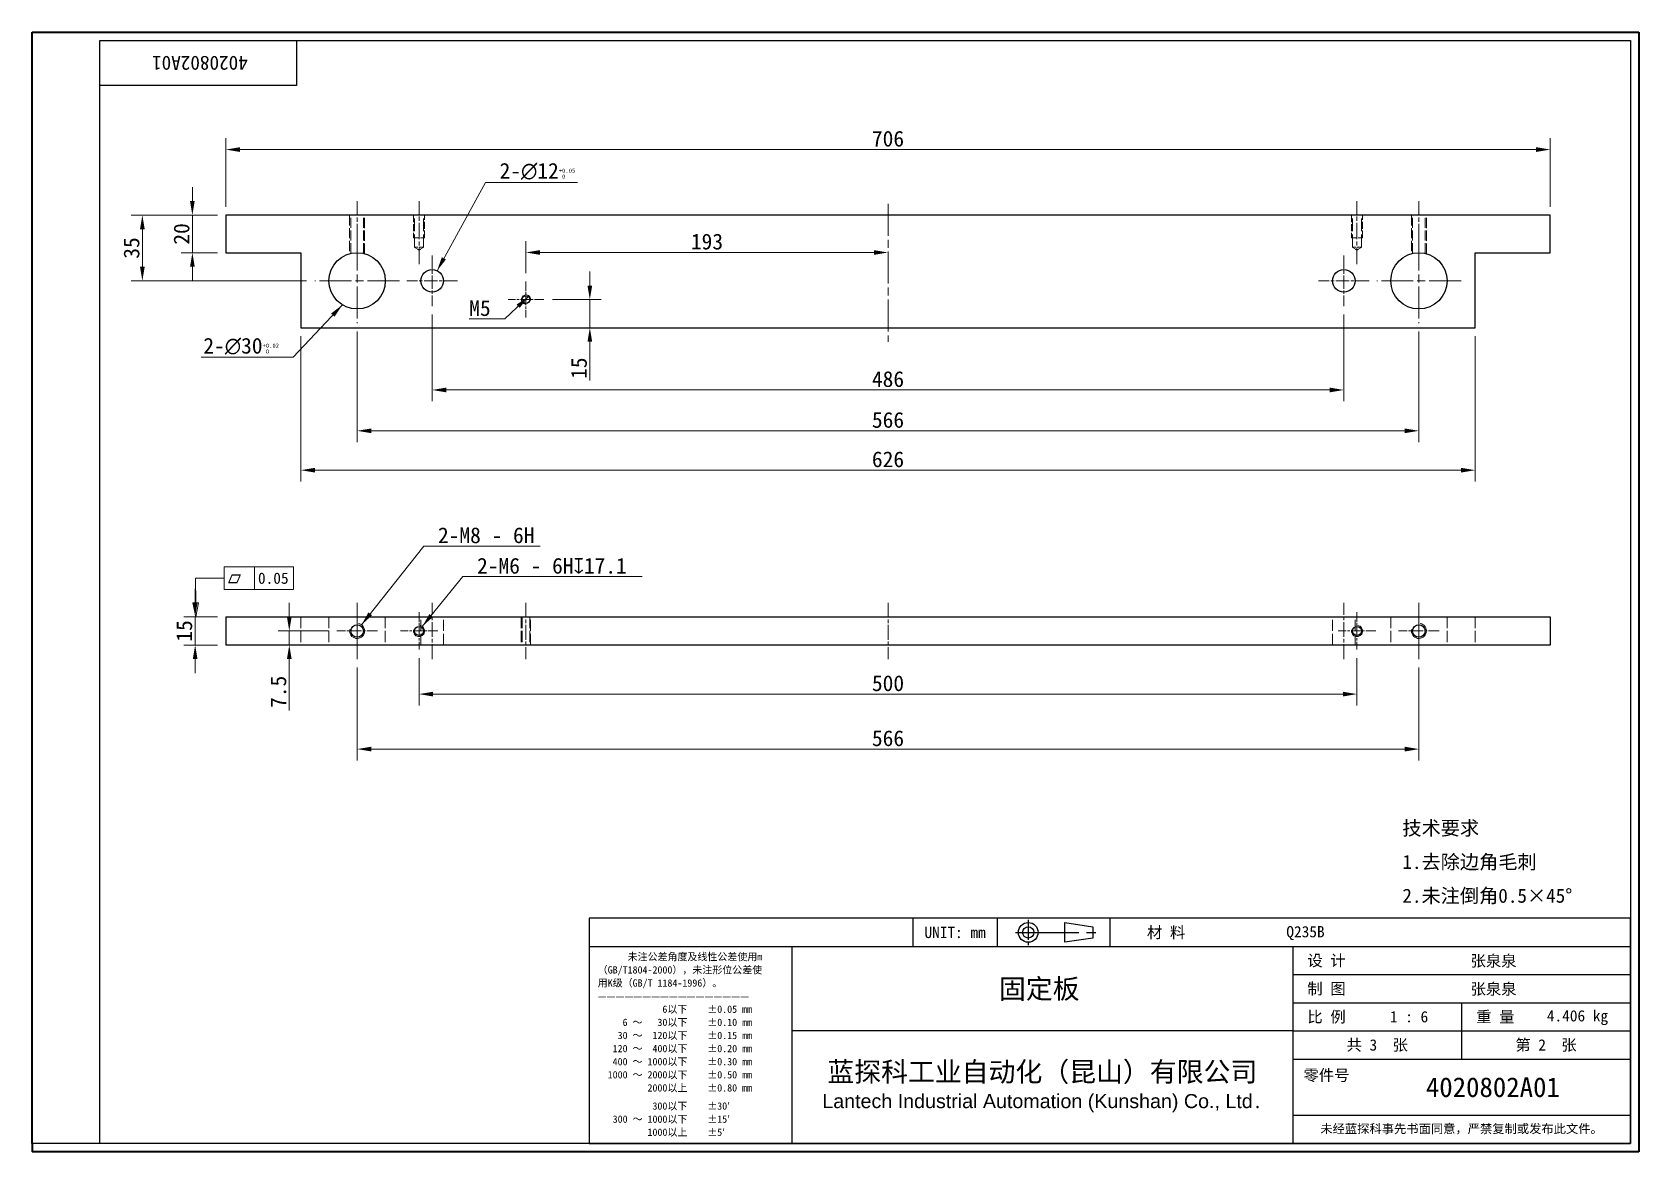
# Model space of a CAD drawing. Header units: millimetres. Extents: x 18 to 875, y 16 to 614.
import ezdxf
from ezdxf.enums import TextEntityAlignment as Align

# ---------------------------------------------------------------- set-up
doc = ezdxf.new("R2010")
doc.units = ezdxf.units.MM
doc.header["$LTSCALE"] = 3
doc.linetypes.add('CHAIN', pattern=[0.3543, 0.2362, -0.0295, 0.0591, -0.0295])
doc.linetypes.add('DASHED', pattern=[0.2067, 0.1654, -0.0413])
for name, color, linetype, lineweight in [('1', 7, 'Continuous', 18), ('可见 (ISO)', 7, 'Continuous', 25), ('可见窄的 (ISO)', 7, 'Continuous', 18), ('图框 (ISO)', 7, 'Continuous', 35), ('标题 (ISO)', 7, 'Continuous', 25)]:
    doc.layers.add(name, color=color, linetype=linetype, lineweight=lineweight)
for name, color, linetype, lineweight, true_color in [('中心标记 (ISO)', 1, 'CHAIN', 18, 0xff0000), ('中心线 (ISO)', 1, 'CHAIN', 18, 0xff0000), ('尺寸 (ISO)', 7, 'Continuous', 18, 0x008000), ('符号 (ISO)', 7, 'Continuous', 18, 0x008000), ('隐藏 (ISO)', 5, 'DASHED', 18, 0x0000ff)]:
    doc.layers.add(name, color=color, linetype=linetype, lineweight=lineweight, true_color=true_color)
doc.styles.add('文本样式100', font='AIGDT___.TTF')
doc.styles.add('文本样式164', font='SimSun.ttf')
doc.styles.add('文本样式165', font='SimSun.ttf')
doc.styles.add('文本样式74', font='SimSun.ttf')
doc.styles.add('最新国标', font='simfang.ttf')
doc.styles.add('注释文本 (ISO)', font='simfang.ttf')
doc.dimstyles.new('默认 (GB)', dxfattribs={"dimscale": 3, "dimtxt": 2.8, "dimasz": 2.5, "dimexe": 2, "dimexo": 1.5, "dimgap": 0.5, "dimtad": 1, "dimtoh": 1, "dimdsep": 46, "dimtxsty": '最新国标', "dimcen": 0.09, "dimdle": 10, "dimclrd": 256, "dimclre": 256, "dimclrt": 256, "dimaunit": 1, "dimadec": 3, "dimazin": 2, "dimtfac": 0.535714, "dimtmove": 0, "dimatfit": 3, "dimfxl": 0, "dimtolj": 1, "dimtzin": 0, "dimlwd": -1, "dimlwe": -1, "dimarcsym": 0})
doc.dimstyles.new('默认 (GB)$7', dxfattribs={"dimscale": 3, "dimtxt": 2.8, "dimasz": 2.5, "dimexe": 2, "dimexo": 1.5, "dimgap": 0.5, "dimtad": 1, "dimtoh": 1, "dimdsep": 46, "dimtxsty": '最新国标', "dimcen": 0.09, "dimdle": 10, "dimclrd": 256, "dimclre": 256, "dimclrt": 256, "dimaunit": 1, "dimadec": 3, "dimazin": 2, "dimtfac": 0.535714, "dimtmove": 0, "dimatfit": 3, "dimfxl": 0, "dimtolj": 1, "dimtzin": 0, "dimlwd": -1, "dimlwe": -1, "dimarcsym": 0})

# ---------------------------------------------------------------- blocks, each defined once
blk = doc.blocks.new('图框 最新国标')
at = {"layer": '图框 (ISO)'}
for p, q in [((6, 7), (6, 204.5)), ((6, 204.5), (291.5, 204.5)), ((291.5, 204.5), (291.5, 5.5)), ((6, 7), (6, 5.5)), ((6, 7), (6, 5.5)), ((291.5, 5.5), (6, 5.5))]:
    blk.add_line(p, q, dxfattribs=at)
at = {"layer": '图框 (ISO)', "color": 7, "linetype": 'Continuous', "lineweight": 25}
for p, q in [((18, 203), (290, 203)), ((18, 7), (18, 203)), ((18, 203), (290, 203)), ((53, 203), (53, 195)), ((290, 203), (290, 7)), ((290, 203), (290, 7)), ((53, 195), (18, 195)), ((290, 7), (6, 7)), ((290, 7), (18, 7))]:
    blk.add_line(p, q, dxfattribs=at)
at = {"layer": '图框 (ISO)', "style": '文本样式74'}
blk.add_attdef('零件代号_001', (44.32, 200.25), '', height=2.5, rotation=180, dxfattribs=at)
blk = doc.blocks.new('标题栏 最新国标')
at = {"layer": '标题 (ISO)'}
for p, q in [((381.98, -183.84), (196.98, -183.84)), ((196.98, -183.84), (196.98, -223.84)), ((254.48, -183.84), (254.48, -188.84)), ((269.48, -183.84), (269.48, -188.84)), ((281.48, -188.09), (281.48, -184.59)), ((281.48, -184.59), (286.48, -185.34)), ((286.48, -185.34), (286.48, -187.34)), ((289.48, -183.84), (289.48, -188.84)), ((381.98, -223.84), (381.98, -183.84)), ((383.48, -183.84), (383.48, -225.34)), ((286.48, -187.34), (281.48, -188.09)), ((196.98, -188.84), (381.98, -188.84)), ((232.98, -188.84), (232.98, -223.84)), ((321.98, -188.84), (321.98, -223.84)), ((321.98, -193.84), (381.98, -193.84)), ((321.98, -198.84), (381.98, -198.84)), ((351.98, -198.84), (351.98, -208.84)), ((321.98, -203.84), (232.98, -203.84)), ((321.98, -203.84), (381.98, -203.84)), ((321.98, -208.84), (381.98, -208.84)), ((321.98, -218.84), (381.98, -218.84)), ((196.98, -223.84), (381.98, -223.84)), ((383.48, -225.34), (196.98, -225.34))]:
    blk.add_line(p, q, dxfattribs=at)
at = {"layer": '标题 (ISO)', "linetype": 'CHAIN', "ltscale": 5.000333}
blk.add_line((274.98, -184.09), (274.98, -188.59), dxfattribs=at)
at = {"layer": '标题 (ISO)', "linetype": 'CHAIN', "ltscale": 15.834605}
blk.add_line((272.73, -186.34), (286.98, -186.34), dxfattribs=at)
at = {"layer": '标题 (ISO)'}
for radius in [1.75, 1]:
    blk.add_circle((274.98, -186.34), radius, dxfattribs=at)
at = {"layer": '1', "style": '文本样式164'}
for s, p in [('UNIT: mm', (261.98, -186.34)), ('材 料', (299.48, -186.34)), ('设 计', (327.98, -191.34)), ('制 图', (327.98, -196.34)), ('比 例', (327.98, -201.34)), ('重 量', (357.98, -201.34)), ('共 3  张', (336.98, -206.34)), ('第 2  张', (366.98, -206.34))]:
    blk.add_text(s, height=2, dxfattribs=at).set_placement(p, align=Align.MIDDLE_CENTER)
at = {"layer": '标题 (ISO)', "char_height": 2, "style": '注释文本 (ISO)'}
for s, insert, attachment_point, line_spacing_factor in [('{\\fSimSun|b0|i0|c134|p2;\\H0.65x;      未注公差角度及线性公差使用m\\P（GB/T1804-2000），未注形位公差使\\P用K级（GB/T 1184-1996）。\\P—————————————————\\P             6以下    ±0.05 mm\\P     6 ～   30以下    ±0.10 mm\\P    30 ～  120以下    ±0.15 mm\\P   120 ～  400以下    ±0.20 mm\\P   400 ～ 1000以下    ±0.30 mm\\P  1000 ～ 2000以下    ±0.50 mm\\P          2000以上    ±0.80 mm\\P\\H0.38462x;\\P\\H2.6x;           300以下    ±30′\\P   300 ～ 1000以下    ±15′\\P          1000以上    ±5′}', (198.48, -206.34), 4, 1.075116), ('{\\fMicrosoft YaHei|b0|i0|c134|p34;\\H1.75x;蓝探科工业自动化（昆山）有限公司\\P\\fArial|b0|i0|c0|p34;\\H0.71429x;Lantech Industrial Automation (Kunshan) Co., Ltd\\fFangSong|b0|i0|c134|p49;.\\H1.15195x; }', (277.48, -213.84), 5, 0.978695)]:
    blk.add_mtext(s, dxfattribs=dict(at, insert=insert, attachment_point=attachment_point, line_spacing_factor=line_spacing_factor))
at = {"layer": '标题 (ISO)', "attachment_point": 5, "style": '注释文本 (ISO)'}
for s, insert, char_height in [('\\fFangSong|b0|i0;零件号', (327.98, -211.84), 2), ('\\fSimSun|b0|i0;{\\H1.6000;未经蓝探科事先书面同意，严禁复制或发布此文件。}', (351.98, -221.34), 1.6)]:
    blk.add_mtext(s, dxfattribs=dict(at, insert=insert, char_height=char_height))
at = {"layer": '标题 (ISO)'}
for tag, p, height, style in [('材料_001', (320.84, -187.21), 2, '注释文本 (ISO)'), ('设计人_001', (353.58, -192.39), 2, '注释文本 (ISO)'), ('库存编号_001', (269.78, -198.11), 3.5, '文本样式165'), ('设计人_001', (353.58, -197.39), 2, '注释文本 (ISO)'), ('视图比例_001', (339.25, -202.33), 2, '注释文本 (ISO)'), ('质量\\P3;_001', (367.14, -202.16), 2, '注释文本 (ISO)'), ('零件代号_001', (345.63, -215.59), 3.5, '文本样式165')]:
    blk.add_attdef(tag, p, '', height=height, dxfattribs=dict(at, style=style))
blk = doc.blocks.new('*D5')
at = {"layer": 'Defpoints', "color": 0, "transparency": 16777216}
for p in [(231.24, 467.4), (717.24, 467.4), (717.24, 422.72)]:
    blk.add_point(p, dxfattribs=at)
at = {"layer": '尺寸 (ISO)', "color": 116, "true_color": 0x00803f, "transparency": 16777216}
for p, q in [((231.24, 462.9), (231.24, 416.72)), ((717.24, 462.9), (717.24, 416.72)), ((238.74, 422.72), (709.74, 422.72))]:
    blk.add_line(p, q, dxfattribs=at)
for points in [[(238.74, 423.97), (238.74, 421.47), (231.24, 422.72)], [(709.74, 423.97), (709.74, 421.47), (717.24, 422.72)]]:
    blk.add_solid(points, dxfattribs=at)
at = {"layer": '尺寸 (ISO)', "transparency": 16777216, "insert": (474.24, 428.47), "char_height": 8.4, "attachment_point": 5, "style": '最新国标'}
blk.add_mtext('\\A1;486', dxfattribs=at)
blk = doc.blocks.new('*D6')
at = {"layer": 'Defpoints', "color": 0, "transparency": 16777216}
for p in [(191.24, 458.4), (757.24, 458.4), (757.24, 400.94)]:
    blk.add_point(p, dxfattribs=at)
at = {"layer": '尺寸 (ISO)', "color": 116, "true_color": 0x00803f, "transparency": 16777216}
for p, q in [((191.24, 453.9), (191.24, 394.94)), ((757.24, 453.9), (757.24, 394.94)), ((198.74, 400.94), (749.74, 400.94))]:
    blk.add_line(p, q, dxfattribs=at)
for points in [[(198.74, 402.19), (198.74, 399.69), (191.24, 400.94)], [(749.74, 402.19), (749.74, 399.69), (757.24, 400.94)]]:
    blk.add_solid(points, dxfattribs=at)
at = {"layer": '尺寸 (ISO)', "transparency": 16777216, "insert": (474.24, 406.69), "char_height": 8.4, "attachment_point": 5, "style": '最新国标'}
blk.add_mtext('\\A1;566', dxfattribs=at)
blk = doc.blocks.new('*D7')
at = {"layer": 'Defpoints', "color": 0, "transparency": 16777216}
for p in [(161.24, 455.9), (787.24, 455.9), (787.24, 379.94)]:
    blk.add_point(p, dxfattribs=at)
at = {"layer": '尺寸 (ISO)', "color": 116, "true_color": 0x00803f, "transparency": 16777216}
for p, q in [((161.24, 451.4), (161.24, 373.94)), ((787.24, 451.4), (787.24, 373.94)), ((168.74, 379.94), (779.74, 379.94))]:
    blk.add_line(p, q, dxfattribs=at)
for points in [[(168.74, 381.19), (168.74, 378.69), (161.24, 379.94)], [(779.74, 381.19), (779.74, 378.69), (787.24, 379.94)]]:
    blk.add_solid(points, dxfattribs=at)
at = {"layer": '尺寸 (ISO)', "transparency": 16777216, "insert": (474.24, 385.69), "char_height": 8.4, "attachment_point": 5, "style": '最新国标'}
blk.add_mtext('\\A1;626', dxfattribs=at)
blk = doc.blocks.new('*D8')
at = {"layer": 'Defpoints', "color": 0, "transparency": 16777216}
for p in [(827.24, 550.89), (121.24, 515.9), (827.24, 515.9)]:
    blk.add_point(p, dxfattribs=at)
at = {"layer": '尺寸 (ISO)', "color": 116, "true_color": 0x00803f, "transparency": 16777216}
for p, q in [((121.24, 520.4), (121.24, 556.89)), ((827.24, 520.4), (827.24, 556.89)), ((128.74, 550.89), (819.74, 550.89))]:
    blk.add_line(p, q, dxfattribs=at)
for points in [[(128.74, 552.14), (128.74, 549.64), (121.24, 550.89)], [(819.74, 552.14), (819.74, 549.64), (827.24, 550.89)]]:
    blk.add_solid(points, dxfattribs=at)
at = {"layer": '尺寸 (ISO)', "transparency": 16777216, "insert": (474.24, 556.64), "char_height": 8.4, "attachment_point": 5, "style": '最新国标'}
blk.add_mtext('\\A1;706', dxfattribs=at)
blk = doc.blocks.new('*D9')
at = {"layer": 'Defpoints', "color": 0, "transparency": 16777216}
for p in [(121.24, 515.9), (103.42, 495.9), (121.24, 495.9)]:
    blk.add_point(p, dxfattribs=at)
at = {"layer": '尺寸 (ISO)', "color": 116, "true_color": 0x00803f, "transparency": 16777216}
for p, q in [((103.42, 523.4), (103.42, 530.9)), ((116.74, 515.9), (97.42, 515.9)), ((103.42, 515.9), (103.42, 508.4)), ((103.42, 508.4), (103.42, 503.4)), ((103.42, 495.9), (103.42, 503.4)), ((116.74, 495.9), (97.42, 495.9)), ((103.42, 488.4), (103.42, 480.9))]:
    blk.add_line(p, q, dxfattribs=at)
for points in [[(102.17, 523.4), (104.67, 523.4), (103.42, 515.9)], [(102.17, 488.4), (104.67, 488.4), (103.42, 495.9)]]:
    blk.add_solid(points, dxfattribs=at)
at = {"layer": '尺寸 (ISO)', "transparency": 16777216, "insert": (97.67, 505.9), "char_height": 8.4, "attachment_point": 5, "rotation": 90, "style": '最新国标'}
blk.add_mtext('\\A1;20', dxfattribs=at)
blk = doc.blocks.new('*D10')
at = {"layer": 'Defpoints', "color": 0, "transparency": 16777216}
for p in [(121.24, 515.9), (76.75, 480.9), (168.74, 480.9)]:
    blk.add_point(p, dxfattribs=at)
at = {"layer": '尺寸 (ISO)', "color": 116, "true_color": 0x00803f, "transparency": 16777216}
for p, q in [((116.74, 515.9), (70.75, 515.9)), ((76.75, 508.4), (76.75, 488.4)), ((164.24, 480.9), (70.75, 480.9))]:
    blk.add_line(p, q, dxfattribs=at)
for points in [[(75.5, 508.4), (78, 508.4), (76.75, 515.9)], [(75.5, 488.4), (78, 488.4), (76.75, 480.9)]]:
    blk.add_solid(points, dxfattribs=at)
at = {"layer": '尺寸 (ISO)', "transparency": 16777216, "insert": (71.01, 498.4), "char_height": 8.4, "attachment_point": 5, "rotation": 90, "style": '最新国标'}
blk.add_mtext('\\A1;35', dxfattribs=at)
blk = doc.blocks.new('*D11')
at = {"layer": 'Defpoints', "color": 0, "transparency": 16777216}
for p in [(281.24, 496.02), (474.24, 496.02), (281.24, 480.47)]:
    blk.add_point(p, dxfattribs=at)
at = {"layer": '尺寸 (ISO)', "color": 116, "true_color": 0x00803f, "transparency": 16777216}
for p, q in [((281.24, 484.97), (281.24, 502.02)), ((466.74, 496.02), (288.74, 496.02))]:
    blk.add_line(p, q, dxfattribs=at)
for points in [[(288.74, 497.27), (288.74, 494.77), (281.24, 496.02)], [(466.74, 497.27), (466.74, 494.77), (474.24, 496.02)]]:
    blk.add_solid(points, dxfattribs=at)
at = {"layer": '尺寸 (ISO)', "transparency": 16777216, "insert": (377.74, 501.77), "char_height": 8.4, "attachment_point": 5, "style": '最新国标'}
blk.add_mtext('\\A1;193', dxfattribs=at)
blk = doc.blocks.new('*D12')
at = {"layer": 'Defpoints', "color": 0, "transparency": 16777216}
for p in [(290.81, 470.9), (315.29, 470.9), (315.29, 455.9)]:
    blk.add_point(p, dxfattribs=at)
at = {"layer": '尺寸 (ISO)', "color": 116, "true_color": 0x00803f, "transparency": 16777216}
for p, q in [((315.29, 478.4), (315.29, 485.9)), ((295.31, 470.9), (321.29, 470.9)), ((315.29, 470.9), (315.29, 455.9)), ((315.29, 448.4), (315.29, 427.77))]:
    blk.add_line(p, q, dxfattribs=at)
for points in [[(314.04, 478.4), (316.54, 478.4), (315.29, 470.9)], [(314.04, 448.4), (316.54, 448.4), (315.29, 455.9)]]:
    blk.add_solid(points, dxfattribs=at)
at = {"layer": '尺寸 (ISO)', "transparency": 16777216, "insert": (309.54, 434.34), "char_height": 8.4, "attachment_point": 5, "rotation": 90, "style": '最新国标'}
blk.add_mtext('\\A1;15', dxfattribs=at)
blk = doc.blocks.new('*D13')
at = {"layer": 'Defpoints', "color": 0, "transparency": 16777216}
for p in [(224.24, 284.28), (724.24, 284.28), (724.24, 260.57)]:
    blk.add_point(p, dxfattribs=at)
at = {"layer": '尺寸 (ISO)', "color": 116, "true_color": 0x00803f, "transparency": 16777216}
for p, q in [((224.24, 279.78), (224.24, 254.57)), ((724.24, 279.78), (724.24, 254.57)), ((231.74, 260.57), (716.74, 260.57))]:
    blk.add_line(p, q, dxfattribs=at)
for points in [[(231.74, 261.82), (231.74, 259.32), (224.24, 260.57)], [(716.74, 261.82), (716.74, 259.32), (724.24, 260.57)]]:
    blk.add_solid(points, dxfattribs=at)
at = {"layer": '尺寸 (ISO)', "transparency": 16777216, "insert": (474.24, 266.31), "char_height": 8.4, "attachment_point": 5, "style": '最新国标'}
blk.add_mtext('\\A1;500', dxfattribs=at)
blk = doc.blocks.new('*D14')
at = {"layer": 'Defpoints', "color": 0, "transparency": 16777216}
for p in [(191.24, 279.24), (757.24, 279.24), (757.24, 231.24)]:
    blk.add_point(p, dxfattribs=at)
at = {"layer": '尺寸 (ISO)', "color": 116, "true_color": 0x00803f, "transparency": 16777216}
for p, q in [((191.24, 274.74), (191.24, 225.24)), ((757.24, 274.74), (757.24, 225.24)), ((198.74, 231.24), (749.74, 231.24))]:
    blk.add_line(p, q, dxfattribs=at)
for points in [[(198.74, 232.49), (198.74, 229.99), (191.24, 231.24)], [(749.74, 232.49), (749.74, 229.99), (757.24, 231.24)]]:
    blk.add_solid(points, dxfattribs=at)
at = {"layer": '尺寸 (ISO)', "transparency": 16777216, "insert": (474.24, 236.98), "char_height": 8.4, "attachment_point": 5, "style": '最新国标'}
blk.add_mtext('\\A1;566', dxfattribs=at)
blk = doc.blocks.new('*D15')
at = {"layer": 'Defpoints', "color": 0, "transparency": 16777216}
for p in [(155.07, 294.24), (180.42, 294.24), (155.07, 286.74)]:
    blk.add_point(p, dxfattribs=at)
at = {"layer": '尺寸 (ISO)', "color": 116, "true_color": 0x00803f, "transparency": 16777216}
for p, q in [((155.07, 301.74), (155.07, 309.24)), ((175.92, 294.24), (149.07, 294.24)), ((155.07, 294.24), (155.07, 286.74)), ((155.07, 279.24), (155.07, 251.84))]:
    blk.add_line(p, q, dxfattribs=at)
for points in [[(153.82, 301.74), (156.32, 301.74), (155.07, 294.24)], [(153.82, 279.24), (156.32, 279.24), (155.07, 286.74)]]:
    blk.add_solid(points, dxfattribs=at)
at = {"layer": '尺寸 (ISO)', "transparency": 16777216, "insert": (149.3, 261.79), "char_height": 8.4, "attachment_point": 5, "rotation": 90, "style": '最新国标'}
blk.add_mtext('\\A1;7.5', dxfattribs=at)
blk = doc.blocks.new('*D16')
at = {"layer": 'Defpoints', "color": 0, "transparency": 16777216}
for p in [(104.9, 301.74), (121.24, 301.74), (121.24, 286.74)]:
    blk.add_point(p, dxfattribs=at)
at = {"layer": '尺寸 (ISO)', "color": 116, "true_color": 0x00803f, "transparency": 16777216}
for p, q in [((104.9, 309.24), (104.9, 316.74)), ((116.74, 301.74), (98.9, 301.74)), ((104.9, 286.74), (104.9, 301.74)), ((116.74, 286.74), (98.9, 286.74)), ((104.9, 279.24), (104.9, 271.74))]:
    blk.add_line(p, q, dxfattribs=at)
for points in [[(103.65, 309.24), (106.15, 309.24), (104.9, 301.74)], [(103.65, 279.24), (106.15, 279.24), (104.9, 286.74)]]:
    blk.add_solid(points, dxfattribs=at)
at = {"layer": '尺寸 (ISO)', "transparency": 16777216, "insert": (99.15, 294.24), "char_height": 8.4, "attachment_point": 5, "rotation": 90, "style": '最新国标'}
blk.add_mtext('\\A1;15', dxfattribs=at)
blk = doc.blocks.new('GDT 标识符号(&T)6')
at = {"layer": '符号 (ISO)'}
for p, q in [((40.14, 109.46), (52.47, 109.46)), ((40.14, 109.46), (40.14, 105.46)), ((45.49, 109.46), (45.49, 105.46)), ((52.47, 109.46), (52.47, 105.46)), ((35.06, 103.08), (35.04, 107.46)), ((35.04, 107.46), (40.14, 107.46)), ((35.56, 103.08), (34.56, 103.08)), ((34.56, 103.08), (34.58, 102.98)), ((35.06, 103.08), (35.06, 102.98)), ((35.54, 102.98), (35.56, 103.08)), ((40.14, 105.46), (52.47, 105.46)), ((35.05, 100.68), (35.07, 100.58)), ((35.07, 100.68), (35.07, 100.58)), ((35.07, 100.58), (35.09, 100.68))]:
    blk.add_line(p, q, dxfattribs=at)
at = {"layer": '符号 (ISO)', "flags": 128}
blk.add_lwpolyline([(34.56, 103.08), (35.07, 100.58), (35.56, 103.08), (34.56, 103.08)], dxfattribs=at)
at = {"layer": '符号 (ISO)'}
blk.add_solid([(34.56, 103.08), (35.07, 100.58), (35.56, 103.08), (34.56, 103.08)], dxfattribs=at)
at = {"layer": '符号 (ISO)', "char_height": 2, "attachment_point": 7}
for s, insert, style in [('c', (40.72, 106.46), '文本样式100'), ('0.05', (46.13, 106.42), '注释文本 (ISO)')]:
    blk.add_mtext(s, dxfattribs=dict(at, insert=insert, style=style))

msp = doc.modelspace()

# ---------------------------------------------------------------- linework, layer by layer
at = {"layer": '中心标记 (ISO)', "ltscale": 23.990969}
for p, q in [((191.244, 503.4), (191.244, 458.4)), ((757.244, 503.4), (757.244, 458.4)), ((213.744, 480.9), (168.744, 480.9)), ((779.744, 480.9), (734.744, 480.9))]:
    msp.add_line(p, q, dxfattribs=at)
at = {"layer": '中心标记 (ISO)', "ltscale": 10.000767}
for p, q in [((231.244, 494.4), (231.244, 467.4)), ((717.244, 494.4), (717.244, 467.4)), ((244.744, 480.9), (217.744, 480.9)), ((730.744, 480.9), (703.744, 480.9))]:
    msp.add_line(p, q, dxfattribs=at)
at = {"layer": '中心标记 (ISO)', "ltscale": 7.087181}
for p, q in [((281.244, 480.467), (281.244, 461.333)), ((290.811, 470.9), (271.677, 470.9))]:
    msp.add_line(p, q, dxfattribs=at)
at = {"layer": '中心标记 (ISO)', "ltscale": 8.018003}
for p, q in [((191.244, 305.059), (191.244, 283.412)), ((757.244, 305.059), (757.244, 283.412)), ((202.067, 294.236), (180.42, 294.236)), ((768.067, 294.236), (746.42, 294.236))]:
    msp.add_line(p, q, dxfattribs=at)
at = {"layer": '中心标记 (ISO)', "ltscale": 7.377206}
for p, q in [((224.244, 304.194), (224.244, 284.277)), ((724.244, 304.194), (724.244, 284.277)), ((234.202, 294.236), (214.285, 294.236)), ((734.202, 294.236), (714.285, 294.236))]:
    msp.add_line(p, q, dxfattribs=at)
at = {"layer": '中心线 (ISO)', "ltscale": 13.10208}
for p, q in [((191.244, 488.027), (191.244, 523.4)), ((757.244, 488.027), (757.244, 523.4))]:
    msp.add_line(p, q, dxfattribs=at)
at = {"layer": '中心线 (ISO)', "ltscale": 12.436984}
for p, q in [((224.244, 489.823), (224.244, 523.4)), ((724.244, 489.823), (724.244, 523.4))]:
    msp.add_line(p, q, dxfattribs=at)
at = {"layer": '中心线 (ISO)', "ltscale": 23.990969}
msp.add_line((474.244, 521.956), (474.244, 448.4), dxfattribs=at)
at = {"layer": '中心线 (ISO)', "ltscale": 11.111974}
for p, q in [((191.244, 309.236), (191.244, 279.236)), ((231.244, 279.236), (231.244, 309.236)), ((281.244, 309.236), (281.244, 279.236)), ((474.244, 309.236), (474.244, 279.236)), ((717.244, 279.236), (717.244, 309.236)), ((757.244, 309.236), (757.244, 279.236))]:
    msp.add_line(p, q, dxfattribs=at)
at = {"layer": '可见 (ISO)'}
for p, q in [((121.244, 515.9), (121.244, 495.9)), ((827.244, 515.9), (121.244, 515.9)), ((827.244, 495.9), (827.244, 515.9)), ((121.244, 495.9), (161.244, 495.9)), ((161.244, 495.9), (161.244, 455.9)), ((787.244, 495.9), (827.244, 495.9)), ((787.244, 455.9), (787.244, 495.9)), ((161.244, 455.9), (787.244, 455.9)), ((121.244, 301.736), (121.244, 286.736)), ((121.244, 301.736), (827.244, 301.736)), ((827.244, 301.736), (827.244, 286.736)), ((827.244, 286.736), (121.244, 286.736))]:
    msp.add_line(p, q, dxfattribs=at)
for centre, radius in [((191.244, 480.9), 15), ((757.244, 480.9), 15), ((231.244, 480.9), 6), ((717.244, 480.9), 6), ((281.244, 470.9), 2.067), ((191.244, 294.236), 3.324), ((224.244, 294.236), 2.458), ((724.244, 294.236), 2.458), ((757.244, 294.236), 3.324)]:
    msp.add_circle(centre, radius, dxfattribs=at)
at = {"layer": '可见窄的 (ISO)'}
for centre, radius, start, end in [((281.244, 470.9), 2.5, 350, 260), ((191.244, 294.236), 4, 170, 80), ((224.244, 294.236), 3, 170, 80), ((724.244, 294.236), 3, 170, 80), ((757.244, 294.236), 4, 170, 80)]:
    msp.add_arc(centre, radius, start, end, dxfattribs=at)
at = {"layer": '隐藏 (ISO)', "ltscale": 11.042933}
for p, q in [((187.244, 515.9), (187.244, 495.357)), ((195.244, 495.357), (195.244, 515.9)), ((753.244, 515.9), (753.244, 495.357)), ((761.244, 495.357), (761.244, 515.9))]:
    msp.add_line(p, q, dxfattribs=at)
at = {"layer": '隐藏 (ISO)', "ltscale": 10.951364}
for p, q in [((187.92, 495.527), (187.92, 515.9)), ((194.567, 495.527), (194.567, 515.9)), ((753.92, 495.527), (753.92, 515.9)), ((760.567, 495.527), (760.567, 515.9))]:
    msp.add_line(p, q, dxfattribs=at)
at = {"layer": '隐藏 (ISO)', "ltscale": 7.618686}
for p, q in [((221.244, 515.9), (221.244, 503.9)), ((227.244, 503.9), (227.244, 515.9)), ((721.244, 515.9), (721.244, 503.9)), ((727.244, 503.9), (727.244, 515.9))]:
    msp.add_line(p, q, dxfattribs=at)
at = {"layer": '隐藏 (ISO)', "ltscale": 13.788098}
for p, q in [((221.785, 498.8), (221.785, 515.9)), ((226.702, 498.8), (226.702, 515.9)), ((721.785, 498.8), (721.785, 515.9)), ((726.702, 498.8), (726.702, 515.9))]:
    msp.add_line(p, q, dxfattribs=at)
at = {"layer": '隐藏 (ISO)', "ltscale": 5.983681}
for p, q in [((221.244, 503.9), (227.244, 503.9)), ((721.244, 503.9), (727.244, 503.9))]:
    msp.add_line(p, q, dxfattribs=at)
at = {"layer": '隐藏 (ISO)', "ltscale": 4.903608}
for p, q in [((226.702, 498.8), (221.785, 498.8)), ((726.702, 498.8), (721.785, 498.8))]:
    msp.add_line(p, q, dxfattribs=at)
at = {"layer": '隐藏 (ISO)', "ltscale": 1.820897}
for p, q in [((224.244, 497.323), (221.785, 498.8)), ((224.244, 497.323), (226.702, 498.8)), ((724.244, 497.323), (721.785, 498.8)), ((724.244, 497.323), (726.702, 498.8))]:
    msp.add_line(p, q, dxfattribs=at)
at = {"layer": '隐藏 (ISO)', "ltscale": 12.094824}
for p, q in [((161.244, 301.736), (161.244, 286.736)), ((176.244, 301.736), (176.244, 286.736)), ((206.244, 301.736), (206.244, 286.736)), ((225.244, 286.736), (225.244, 301.736)), ((237.244, 286.736), (237.244, 301.736)), ((278.744, 301.736), (278.744, 286.736)), ((279.177, 301.736), (279.177, 286.736)), ((283.311, 301.736), (283.311, 286.736)), ((283.744, 286.736), (283.744, 301.736)), ((711.244, 286.736), (711.244, 301.736)), ((723.244, 286.736), (723.244, 301.736)), ((742.244, 301.736), (742.244, 286.736)), ((772.244, 301.736), (772.244, 286.736)), ((787.244, 301.736), (787.244, 286.736))]:
    msp.add_line(p, q, dxfattribs=at)

# ---------------------------------------------------------------- block references
at = {"xscale": 3, "yscale": 3, "zscale": 3}
msp.add_blockref('图框 最新国标', (0, 0), dxfattribs=at).add_auto_attribs({'零件代号_001': '4020802A01'})
ref = msp.add_blockref('标题栏 最新国标', (-275.948, 692.533), dxfattribs=dict(xscale=3, yscale=3, zscale=3))
ref.add_attrib('零件代号_001', '4020802A01', (760.957, 45.75), dxfattribs={"layer": '标题 (ISO)', "height": 10.5, "style": '文本样式165'})
ref.add_attrib('库存编号_001', '固定板', (533.388, 98.191), dxfattribs={"layer": '标题 (ISO)', "height": 10.5, "style": '文本样式165'})
ref.add_attrib('质量\\P3;_001', '4.406 kg', (825.463, 86.049), dxfattribs={"layer": '标题 (ISO)', "height": 6, "style": '注释文本 (ISO)'})
ref.add_attrib('视图比例_001', '1 : 6', (741.789, 85.551), dxfattribs={"layer": '标题 (ISO)', "height": 6, "style": '注释文本 (ISO)'})
ref.add_attrib('设计人_001', '张泉泉', (784.783, 115.363), dxfattribs={"layer": '标题 (ISO)', "height": 6, "style": '注释文本 (ISO)'})
ref.add_attrib('设计人_001', '张泉泉', (784.783, 100.363), dxfattribs={"layer": '标题 (ISO)', "height": 6, "style": '注释文本 (ISO)'})
ref.add_attrib('材料_001', 'Q235B', (686.58, 130.894), dxfattribs={"layer": '标题 (ISO)', "height": 6, "style": '注释文本 (ISO)'})
at = {"layer": '符号 (ISO)', "xscale": 3, "yscale": 3, "zscale": 3}
msp.add_blockref('GDT 标识符号(&T)6', (0, 0), dxfattribs=at)

# ---------------------------------------------------------------- texts
at = {"layer": '符号 (ISO)'}
for s, insert, char_height, width, attachment_point, line_spacing_factor, style in [('\\A1;2-\\fAIGDT|b0|i0;{\\H8.4000;n}\\fFangSong|b0|i0;{\\H8.4000;12\\H2.2500\\S+0.05^  0;\\H8.4000;}', (267.173, 534.815), 8.4, 66.00299, 7, 0.49, '最新国标'), ('M5', (262.44, 462.053), 8.4, 12.70119, 9, 0.49, '最新国标'), ('\\A1;2-\\fAIGDT|b0|i0;{\\H8.4000;n}\\fFangSong|b0|i0;{\\H8.4000;30\\H2.2500\\S+0.02^  0;\\H8.4000;}', (149.626, 441.548), 8.4, 66.00299, 9, 0.49, '最新国标'), ('2-M8 - 6H', (234.334, 340.916), 8.4, 57.15537, 7, 0.49, '最新国标'), ('2-M6 - 6H\\fAIGDT|b0|i0;{\\H8.4000;x}\\fFangSong|b0|i0;{\\H8.4000;17.1}', (255.177, 324.658), 8.4, 92.4503, 7, 0.49, '最新国标'), ('\\fFangSong|b0|i0;{\\H7.5000;技术要求\\P}\\fFangSong|b0|i0;{\\H7.5000;1.去除边角毛刺\\P}\\fFangSong|b0|i0;{\\H7.5000;2.未注倒角0.5×45°}', (748.43, 170.643), 7.5, 106.66667, 4, 1.441304, '注释文本 (ISO)')]:
    msp.add_mtext(s, dxfattribs=dict(at, insert=insert, char_height=char_height, width=width, attachment_point=attachment_point, line_spacing_factor=line_spacing_factor, style=style))

# ---------------------------------------------------------------- dimensions: what is measured, and where the dimension line sits
at = {"layer": '尺寸 (ISO)', "color": 116, "true_color": 0x00803f}
for base, p1, p2, angle, override, picture, middle in [((827.244, 550.888), (121.244, 515.9), (827.244, 515.9), 180, {"dimgap": 0.5, "dimtoh": 0, "dimdec": 2, "dimtol": 0, "dimlim": 0, "dimtp": 0, "dimtm": 0, "dimtdec": 2, "dimtofl": 0, "dimatfit": 1}, '*D8', (474.244, 550.888)), ((103.421, 495.9), (121.244, 515.9), (121.244, 495.9), 90, {"dimgap": 0.5, "dimtoh": 0, "dimdec": 2, "dimtol": 0, "dimlim": 0, "dimtp": 0, "dimtm": 0, "dimtdec": 2, "dimtofl": 0}, '*D9', (103.421, 505.9)), ((76.753, 480.9), (121.244, 515.9), (168.744, 480.9), 90, {"dimgap": 0.5, "dimtoh": 0, "dimdec": 2, "dimtol": 0, "dimlim": 0, "dimtp": 0, "dimtm": 0, "dimtdec": 2, "dimtofl": 0, "dimatfit": 1}, '*D10', (76.753, 498.4)), ((281.244, 496.02), (474.244, 496.02), (281.244, 480.467), 180, {"dimgap": 0.5, "dimtoh": 0, "dimdec": 2, "dimse1": 1, "dimtol": 0, "dimlim": 0, "dimtp": 0, "dimtm": 0, "dimtdec": 2, "dimtofl": 0, "dimatfit": 1}, '*D11', (377.744, 496.02)), ((315.292, 470.9), (315.292, 455.9), (290.811, 470.9), 270, {"dimgap": 0.5, "dimtoh": 0, "dimdec": 2, "dimse1": 1, "dimtol": 0, "dimlim": 0, "dimtp": 0, "dimtm": 0, "dimtdec": 2, "dimtofl": 1, "dimatfit": 1}, '*D12', (315.292, 434.336)), ((717.244, 422.72), (231.244, 467.4), (717.244, 467.4), 180, {"dimgap": 0.5, "dimtoh": 0, "dimdec": 2, "dimtol": 0, "dimlim": 0, "dimtp": 0, "dimtm": 0, "dimtdec": 2, "dimtofl": 0, "dimatfit": 1}, '*D5', (474.244, 422.72)), ((787.244, 379.938), (161.244, 455.9), (787.244, 455.9), 180, {"dimgap": 0.5, "dimtoh": 0, "dimdec": 2, "dimtol": 0, "dimlim": 0, "dimtp": 0, "dimtm": 0, "dimtdec": 2, "dimtofl": 0, "dimatfit": 1}, '*D7', (474.244, 379.938)), ((757.244, 400.94), (191.244, 458.4), (757.244, 458.4), 180, {"dimgap": 0.5, "dimtoh": 0, "dimdec": 2, "dimtol": 0, "dimlim": 0, "dimtp": 0, "dimtm": 0, "dimtdec": 2, "dimtofl": 0, "dimatfit": 1}, '*D6', (474.244, 400.94)), ((104.901, 301.736), (121.244, 286.736), (121.244, 301.736), 90, {"dimgap": 0.5, "dimtoh": 0, "dimdec": 2, "dimtol": 0, "dimlim": 0, "dimtp": 0, "dimtm": 0, "dimtdec": 2, "dimtofl": 1, "dimatfit": 1}, '*D16', (104.901, 294.236)), ((155.069, 294.236), (155.069, 286.736), (180.42, 294.236), 90, {"dimgap": 0.5, "dimtoh": 0, "dimdec": 2, "dimse1": 1, "dimtol": 0, "dimlim": 0, "dimtp": 0, "dimtm": 0, "dimtdec": 2, "dimtofl": 1, "dimatfit": 1}, '*D15', (155.069, 261.788)), ((724.244, 260.566), (224.244, 284.277), (724.244, 284.277), 180, {"dimgap": 0.5, "dimtoh": 0, "dimdec": 2, "dimtol": 0, "dimlim": 0, "dimtp": 0, "dimtm": 0, "dimtdec": 2, "dimtofl": 0, "dimatfit": 1}, '*D13', (474.244, 260.566)), ((757.244, 231.236), (191.244, 279.236), (757.244, 279.236), 180, {"dimgap": 0.5, "dimtoh": 0, "dimdec": 2, "dimtol": 0, "dimlim": 0, "dimtp": 0, "dimtm": 0, "dimtdec": 2, "dimtofl": 0, "dimatfit": 1}, '*D14', (474.244, 231.236))]:
    dim = msp.add_linear_dim(base=base, p1=p1, p2=p2, angle=angle, dimstyle='默认 (GB)', override=override, dxfattribs=at)
    dim.commit()
    dim.dimension.update_dxf_attribs({"geometry": picture, "text_midpoint": middle, "dimtype": 160})

# ---------------------------------------------------------------- leaders
at = {"layer": '符号 (ISO)', "annotation_type": 0, "has_hookline": 1}
for points, hookline_direction, text_width in [([(233.872, 486.294), (259.673, 533.415), (267.173, 533.415)], 0, 41.556), ([(282.537, 472.512), (269.94, 460.653), (262.44, 460.653)], 1, 11.424), ([(183.422, 468.1), (157.126, 440.148), (149.626, 440.148)], 1, 41.556), ([(193.584, 297.48), (226.834, 339.516), (234.334, 339.516)], 0, 54.432), ([(225.994, 296.673), (247.677, 323.258), (255.177, 323.258)], 0, 88.072)]:
    msp.add_leader(points, dimstyle='默认 (GB)$7', override={"dimgap": 0, "dimtad": 1}, dxfattribs=dict(at, hookline_direction=hookline_direction, text_width=text_width))

doc.saveas('drawing.dxf')
